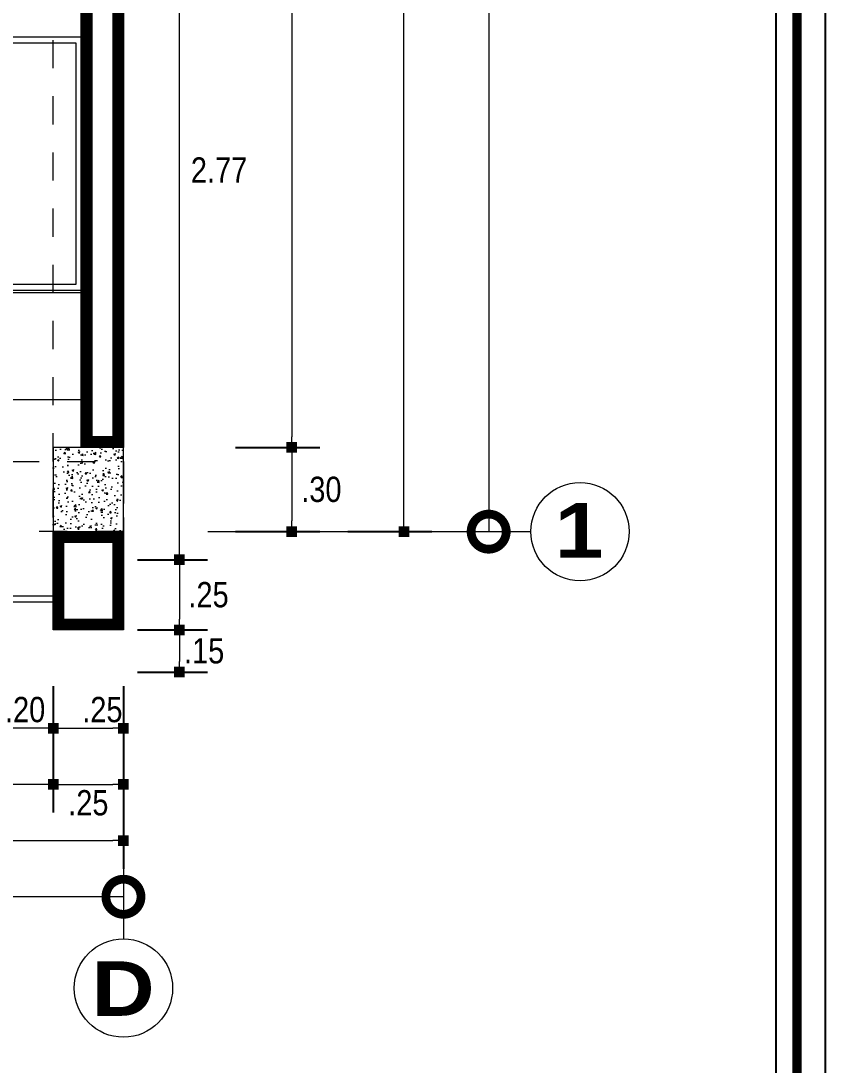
# Model space of a CAD drawing. Header units: millimetres. Extents: x 1555 to 3397, y 790 to 1592.
# Drawn here: x 1678.878 to 1681.741, y 798.934 to 802.652 of the extents above; entities that cross this region are included whole.
import ezdxf

# ---------------------------------------------------------------- set-up
doc = ezdxf.new("R2010")
doc.units = ezdxf.units.MM
doc.linetypes.add('DASHDOT', pattern=[1, 0.5, -0.25, 0, -0.25])
doc.linetypes.add('HIDDEN2', pattern=[4.7625, 3.175, -1.5875])
doc.layers.get('0').update_dxf_attribs({"lineweight": 5})
doc.layers.get('Defpoints').update_dxf_attribs({"lineweight": 5})
for name, color, linetype, lineweight in [('0-Columna', 253, 'Continuous', 13), ('0-Hach de Muro Alto', 145, 'Continuous', 5), ('0-Muro Alto', 145, 'Continuous', 5), ('02', 2, 'Continuous', 5), ('COTA', 250, 'Continuous', 9), ('COTAS', 7, 'Continuous', 9), ('MARCO DE MENBRETE', 252, 'Continuous', 25), ('muebles', 8, 'Continuous', 5), ('TEXTURAS ACHURADOS', 47, 'Continuous', 5), ('VENTANA', 150, 'Continuous', 5)]:
    doc.layers.add(name, color=color, linetype=linetype, lineweight=lineweight)
for name, color, linetype, lineweight, true_color in [('CIR EJES', 7, 'Continuous', 9, 0x8b8e7a), ('ejes', 7, 'DASHDOT', 5, 0x6c7360), ('MARCO  LOGITO LM', 7, 'Continuous', 25, 0x5b584a), ('PROYECCION DE VIGA', 7, 'HIDDEN2', 9, 0xd4bc9d)]:
    doc.layers.add(name, color=color, linetype=linetype, lineweight=lineweight, true_color=true_color)
doc.layers.add('LOGO', color=7, linetype='Continuous')
doc.styles.add('BLACK', font='', dxfattribs={"height": 0.15})
doc.styles.add('DETALLES', font='techl___.ttf')
doc.styles.add('STYLE1-50EJES', font='swissel.ttf', dxfattribs={"width": 1.2, "height": 0.085})
doc.styles.get('BLACK').set_extended_font_data('Arial Black')
doc.dimstyles.new('50$0', dxfattribs={"dimscale": 0, "dimtxt": 0.09, "dimasz": 0.038, "dimexe": 0.1, "dimexo": 0.05, "dimgap": 0.02, "dimtad": 2, "dimtih": 1, "dimtoh": 1, "dimlfac": -1, "dimzin": 4, "dimdsep": 46, "dimtxsty": 'DETALLES', "dimblk": 'BOXFILLED', "dimcen": 2.5, "dimclrd": 256, "dimclre": 256, "dimclrt": 256, "dimazin": 0, "dimtfac": 1, "dimtmove": 0, "dimatfit": 2, "dimldrblk": 'DOT', "dimfxl": 0.2, "dimfxlon": 1, "dimtolj": 1, "dimtzin": 0, "dimlwd": -1, "dimarcsym": 0})
doc.dimstyles.new('DIM-1-50ejes', dxfattribs={"dimtxt": 0.085, "dimasz": 0.25, "dimexe": 0.15, "dimexo": 0.18, "dimgap": 0.03, "dimtad": 2, "dimtih": 1, "dimtoh": 1, "dimzin": 0, "dimdsep": 46, "dimtxsty": 'STYLE1-50EJES', "dimblk1": 'DOTSMALL', "dimblk2": 'DOTSMALL', "dimsah": 1, "dimcen": 2.75, "dimclrd": 256, "dimclre": 256, "dimclrt": 256, "dimazin": 0, "dimtfac": 1, "dimtix": 1, "dimtmove": 0, "dimatfit": 3, "dimldrblk": 'DOTSMALL', "dimfxl": 1, "dimfxlon": 1, "dimtolj": 1, "dimtzin": 0, "dimlwd": -1, "dimlwe": -1, "dimarcsym": 0})

# ---------------------------------------------------------------- blocks, each defined once
blk = doc.blocks.new('A$C1AD014A1')
at = {"layer": 'muebles'}
for p, q in [((0.3422, 0.8264), (-0.5378, 0.4518)), ((0.3422, 0.8264), (-0.2786, 0.1871)), ((-0.5378, 0.4518), (-0.2786, 0.1871))]:
    blk.add_line(p, q, dxfattribs=at)
for points in [[(-0.5478, 1.1265), (-0.5478, 0.7265), (-0.9278, 0.7265), (-0.9278, 1.1265)], [(0.3622, 1.1265), (0.3622, -0.7777), (-0.5378, -0.7777), (-0.5378, 1.1265)], [(-0.5178, 0.8264), (0.3422, 0.8264), (0.3422, 1.1065), (-0.5178, 1.1065)], [(-0.5378, 0.4518), (-0.2786, 0.1871), (0.3422, 0.8264)]]:
    blk.add_lwpolyline(points, close=True, dxfattribs=at)
blk = doc.blocks.new('_BOXFILLED')
at = {"color": 0, "linetype": 'ByBlock'}
blk.add_line((-0.5, 0), (-1, 0), dxfattribs=at)
blk.add_solid([(-0.5, 0.5), (0.5, 0.5), (-0.5, -0.5), (0.5, -0.5)], dxfattribs=at)
blk = doc.blocks.new('*D45')
at = {"layer": 'COTA', "lineweight": -2, "transparency": 16777216}
for p, q in [((1670.2433, 799.9333), (1670.2433, 799.6333)), ((1679.2433, 799.9333), (1679.2433, 799.6333))]:
    blk.add_line(p, q, dxfattribs=at)
at = {"layer": 'COTA', "transparency": 16777216}
blk.add_line((1670.2813, 799.7333), (1679.2053, 799.7333), dxfattribs=at)
at = {"layer": 'Defpoints', "color": 0, "transparency": 16777216}
for p in [(1670.2433, 800.3332), (1679.2433, 800.3332), (1679.2433, 799.7333)]:
    blk.add_point(p, dxfattribs=at)
at = {"layer": 'COTA', "transparency": 16777216, "xscale": 0.038, "yscale": 0.038, "zscale": 0.038, "rotation": 180}
blk.add_blockref('_BOXFILLED', (1670.2433, 799.7333), dxfattribs=at)
at = {"layer": 'COTA', "transparency": 16777216, "xscale": 0.038, "yscale": 0.038, "zscale": 0.038}
blk.add_blockref('_BOXFILLED', (1679.2433, 799.7333), dxfattribs=at)
at = {"layer": 'COTA', "transparency": 16777216, "insert": (1674.7433, 799.6671), "char_height": 0.09, "attachment_point": 5, "style": 'DETALLES'}
blk.add_mtext('\\A1;9.00', dxfattribs=at)
blk = doc.blocks.new('_Dot')
at = {"layer": '02', "color": 0, "lineweight": -2}
blk.add_line((-0.5, 0), (-1, 0), dxfattribs=at)
at = {"layer": '02', "color": 0, "const_width": 0.5}
blk.add_lwpolyline([(-0.25, 0, 1), (0.25, 0, 1)], format="xyb", close=True, dxfattribs=at)
blk = doc.blocks.new('_DOTSMALL')
at = {"color": 0, "linetype": 'ByBlock', "const_width": 0.5}
blk.add_lwpolyline([(-0.0625, 0, 1), (0.0625, 0, 1)], format="xyb", close=True, dxfattribs=at)
blk = doc.blocks.new('*D47')
at = {"layer": 'COTAS', "transparency": 16777216}
for p, q in [((1675.4183, 799.7533), (1675.4183, 799.3833)), ((1679.2433, 799.7533), (1679.2433, 799.3833)), ((1679.2433, 799.5333), (1675.4183, 799.5333))]:
    blk.add_line(p, q, dxfattribs=at)
at = {"layer": 'Defpoints', "color": 0, "transparency": 16777216}
for p in [(1675.4183, 799.9333), (1679.2433, 799.9333), (1675.4183, 799.5333)]:
    blk.add_point(p, dxfattribs=at)
at = {"layer": 'COTAS', "transparency": 16777216, "xscale": 0.25, "yscale": 0.25, "zscale": 0.25, "rotation": 180}
blk.add_blockref('_DOTSMALL', (1675.4183, 799.5333), dxfattribs=at)
at = {"layer": 'COTAS', "transparency": 16777216, "xscale": 0.25, "yscale": 0.25, "zscale": 0.25}
blk.add_blockref('_DOTSMALL', (1679.2433, 799.5333), dxfattribs=at)
at = {"layer": 'COTAS', "transparency": 16777216, "insert": (1677.3308, 799.4596), "char_height": 0.085, "attachment_point": 5, "style": 'STYLE1-50EJES'}
blk.add_mtext('\\A1;3.825', dxfattribs=at)
blk = doc.blocks.new('*D55')
at = {"layer": 'COTA', "lineweight": -2, "transparency": 16777216}
for p, q in [((1678.9933, 800.2832), (1678.9933, 800.0333)), ((1679.2433, 800.2832), (1679.2433, 800.0333))]:
    blk.add_line(p, q, dxfattribs=at)
at = {"layer": 'COTA', "transparency": 16777216}
blk.add_line((1679.0313, 800.1333), (1679.2053, 800.1333), dxfattribs=at)
at = {"layer": 'Defpoints', "color": 0, "transparency": 16777216}
for p in [(1678.9933, 800.3332), (1679.2433, 800.3332), (1679.2433, 800.1333)]:
    blk.add_point(p, dxfattribs=at)
at = {"layer": 'COTA', "transparency": 16777216, "xscale": 0.038, "yscale": 0.038, "zscale": 0.038, "rotation": 180}
blk.add_blockref('_BOXFILLED', (1678.9933, 800.1333), dxfattribs=at)
at = {"layer": 'COTA', "transparency": 16777216, "xscale": 0.038, "yscale": 0.038, "zscale": 0.038}
blk.add_blockref('_BOXFILLED', (1679.2433, 800.1333), dxfattribs=at)
at = {"layer": 'COTA', "transparency": 16777216, "insert": (1679.1683, 800.1992), "char_height": 0.09, "attachment_point": 5, "style": 'DETALLES'}
blk.add_mtext('\\A1;.25', dxfattribs=at)
blk = doc.blocks.new('*D57')
at = {"layer": 'COTA', "lineweight": -2, "transparency": 16777216}
for p, q in [((1678.7933, 800.2832), (1678.7933, 800.0333)), ((1678.9933, 800.2832), (1678.9933, 800.0333))]:
    blk.add_line(p, q, dxfattribs=at)
at = {"layer": 'COTA', "transparency": 16777216}
blk.add_line((1678.9553, 800.1333), (1678.8313, 800.1333), dxfattribs=at)
at = {"layer": 'Defpoints', "color": 0, "transparency": 16777216}
for p in [(1678.7933, 800.3332), (1678.9933, 800.3332), (1678.7933, 800.1333)]:
    blk.add_point(p, dxfattribs=at)
at = {"layer": 'COTA', "transparency": 16777216, "xscale": 0.038, "yscale": 0.038, "zscale": 0.038, "rotation": 180}
blk.add_blockref('_BOXFILLED', (1678.7933, 800.1333), dxfattribs=at)
at = {"layer": 'COTA', "transparency": 16777216, "xscale": 0.038, "yscale": 0.038, "zscale": 0.038}
blk.add_blockref('_BOXFILLED', (1678.9933, 800.1333), dxfattribs=at)
at = {"layer": 'COTA', "transparency": 16777216, "insert": (1678.8933, 800.1992), "char_height": 0.09, "attachment_point": 5, "style": 'DETALLES'}
blk.add_mtext('\\A1;.20', dxfattribs=at)
blk = doc.blocks.new('*D74')
at = {"layer": 'COTAS', "transparency": 16777216}
for p, q in [((1680.1223, 804.8332), (1680.6933, 804.8332)), ((1680.5433, 804.8332), (1680.5433, 800.8332)), ((1679.5433, 800.8332), (1680.6933, 800.8332))]:
    blk.add_line(p, q, dxfattribs=at)
at = {"layer": 'Defpoints', "color": 0, "transparency": 16777216}
for p in [(1679.9423, 804.8332), (1679.2433, 800.8332), (1680.5433, 800.8332)]:
    blk.add_point(p, dxfattribs=at)
at = {"layer": 'COTAS', "transparency": 16777216, "xscale": 0.25, "yscale": 0.25, "zscale": 0.25}
for p, rotation in [((1680.5433, 804.8332), 90), ((1680.5433, 800.8332), 270)]:
    blk.add_blockref('_DOTSMALL', p, dxfattribs=dict(at, rotation=rotation))
at = {"layer": 'COTAS', "transparency": 16777216, "insert": (1680.7729, 802.8332), "char_height": 0.085, "attachment_point": 5, "style": 'STYLE1-50EJES'}
blk.add_mtext('\\A1;4.000', dxfattribs=at)
blk = doc.blocks.new('*D75')
at = {"layer": 'COTA', "lineweight": -2, "transparency": 16777216}
for p, q in [((1679.6423, 804.6832), (1679.9423, 804.6832)), ((1679.6423, 801.1332), (1679.9423, 801.1332))]:
    blk.add_line(p, q, dxfattribs=at)
at = {"layer": 'COTA', "transparency": 16777216}
blk.add_line((1679.8423, 804.6452), (1679.8423, 801.1712), dxfattribs=at)
at = {"layer": 'Defpoints', "color": 0, "transparency": 16777216}
for p in [(1679.2433, 804.6832), (1679.2433, 801.1332), (1679.8423, 801.1332)]:
    blk.add_point(p, dxfattribs=at)
at = {"layer": 'COTA', "transparency": 16777216, "xscale": 0.038, "yscale": 0.038, "zscale": 0.038}
for p, rotation in [((1679.8423, 804.6832), 90), ((1679.8423, 801.1332), 270)]:
    blk.add_blockref('_BOXFILLED', p, dxfattribs=dict(at, rotation=rotation))
at = {"layer": 'COTA', "transparency": 16777216, "insert": (1679.9878, 802.9082), "char_height": 0.09, "attachment_point": 5, "style": 'DETALLES'}
blk.add_mtext('\\A1;3.55', dxfattribs=at)
blk = doc.blocks.new('*D76')
at = {"layer": 'COTA', "lineweight": -2, "transparency": 16777216}
for p, q in [((1679.6423, 801.1332), (1679.9423, 801.1332)), ((1679.6423, 800.8332), (1679.9423, 800.8332))]:
    blk.add_line(p, q, dxfattribs=at)
at = {"layer": 'COTA', "transparency": 16777216}
blk.add_line((1679.8423, 801.0952), (1679.8423, 800.8712), dxfattribs=at)
at = {"layer": 'Defpoints', "color": 0, "transparency": 16777216}
for p in [(1679.2433, 801.1332), (1679.2433, 800.8332), (1679.8423, 800.8332)]:
    blk.add_point(p, dxfattribs=at)
at = {"layer": 'COTA', "transparency": 16777216, "xscale": 0.038, "yscale": 0.038, "zscale": 0.038}
for p, rotation in [((1679.8423, 801.1332), 90), ((1679.8423, 800.8332), 270)]:
    blk.add_blockref('_BOXFILLED', p, dxfattribs=dict(at, rotation=rotation))
at = {"layer": 'COTA', "transparency": 16777216, "insert": (1679.9478, 800.9832), "char_height": 0.09, "attachment_point": 5, "style": 'DETALLES'}
blk.add_mtext('\\A1;.30', dxfattribs=at)
blk = doc.blocks.new('*D77')
at = {"layer": 'COTA', "lineweight": -2, "transparency": 16777216}
for p, q in [((1680.0414, 809.8332), (1680.3414, 809.8332)), ((1680.0414, 800.8332), (1680.3414, 800.8332))]:
    blk.add_line(p, q, dxfattribs=at)
at = {"layer": 'COTA', "transparency": 16777216}
blk.add_line((1680.2414, 800.8712), (1680.2414, 809.7952), dxfattribs=at)
at = {"layer": 'Defpoints', "color": 0, "transparency": 16777216}
for p in [(1679.2433, 809.8332), (1680.2414, 809.8332), (1679.2433, 800.8332)]:
    blk.add_point(p, dxfattribs=at)
at = {"layer": 'COTA', "transparency": 16777216, "xscale": 0.038, "yscale": 0.038, "zscale": 0.038}
for p, rotation in [((1680.2414, 809.8332), 90), ((1680.2414, 800.8332), 270)]:
    blk.add_blockref('_BOXFILLED', p, dxfattribs=dict(at, rotation=rotation))
at = {"layer": 'COTA', "transparency": 16777216, "insert": (1680.3879, 805.3332), "char_height": 0.09, "attachment_point": 5, "style": 'DETALLES'}
blk.add_mtext('\\A1;9.00', dxfattribs=at)
blk = doc.blocks.new('*D96')
at = {"layer": 'COTA', "lineweight": -2, "transparency": 16777216}
for p, q in [((1679.2933, 803.5082), (1679.5423, 803.5082)), ((1679.2933, 800.7332), (1679.5423, 800.7332))]:
    blk.add_line(p, q, dxfattribs=at)
at = {"layer": 'COTA', "transparency": 16777216}
blk.add_line((1679.4423, 800.7712), (1679.4423, 803.4702), dxfattribs=at)
at = {"layer": 'Defpoints', "color": 0, "transparency": 16777216}
for p in [(1679.2433, 803.5082), (1679.4423, 803.5082), (1679.2433, 800.7332)]:
    blk.add_point(p, dxfattribs=at)
at = {"layer": 'COTA', "transparency": 16777216, "xscale": 0.038, "yscale": 0.038, "zscale": 0.038}
for p, rotation in [((1679.4423, 803.5082), 90), ((1679.4423, 800.7332), 270)]:
    blk.add_blockref('_BOXFILLED', p, dxfattribs=dict(at, rotation=rotation))
at = {"layer": 'COTA', "transparency": 16777216, "insert": (1679.5836, 802.1207), "char_height": 0.09, "attachment_point": 5, "style": 'DETALLES'}
blk.add_mtext('\\A1;2.77', dxfattribs=at)
blk = doc.blocks.new('*D103')
at = {"layer": 'COTA', "lineweight": -2, "transparency": 16777216}
for p, q in [((1675.5433, 800.1333), (1675.5433, 799.8333)), ((1678.9933, 800.1333), (1678.9933, 799.8333))]:
    blk.add_line(p, q, dxfattribs=at)
at = {"layer": 'COTA', "transparency": 16777216}
blk.add_line((1678.9553, 799.9333), (1675.5813, 799.9333), dxfattribs=at)
at = {"layer": 'Defpoints', "color": 0, "transparency": 16777216}
for p in [(1675.5433, 800.3332), (1678.9933, 800.3332), (1675.5433, 799.9333)]:
    blk.add_point(p, dxfattribs=at)
at = {"layer": 'COTA', "transparency": 16777216, "xscale": 0.038, "yscale": 0.038, "zscale": 0.038, "rotation": 180}
blk.add_blockref('_BOXFILLED', (1675.5433, 799.9333), dxfattribs=at)
at = {"layer": 'COTA', "transparency": 16777216, "xscale": 0.038, "yscale": 0.038, "zscale": 0.038}
blk.add_blockref('_BOXFILLED', (1678.9933, 799.9333), dxfattribs=at)
at = {"layer": 'COTA', "transparency": 16777216, "insert": (1677.2683, 799.8663), "char_height": 0.09, "attachment_point": 5, "style": 'DETALLES'}
blk.add_mtext('\\A1;3.45', dxfattribs=at)
blk = doc.blocks.new('*D107')
at = {"layer": 'COTA', "lineweight": -2, "transparency": 16777216}
for p, q in [((1678.9933, 800.1333), (1678.9933, 799.8333)), ((1679.2433, 800.1333), (1679.2433, 799.8333))]:
    blk.add_line(p, q, dxfattribs=at)
at = {"layer": 'COTA', "transparency": 16777216}
blk.add_line((1679.0313, 799.9333), (1679.2053, 799.9333), dxfattribs=at)
at = {"layer": 'Defpoints', "color": 0, "transparency": 16777216}
for p in [(1678.9933, 800.3332), (1679.2433, 800.3332), (1679.2433, 799.9333)]:
    blk.add_point(p, dxfattribs=at)
at = {"layer": 'COTA', "transparency": 16777216, "xscale": 0.038, "yscale": 0.038, "zscale": 0.038, "rotation": 180}
blk.add_blockref('_BOXFILLED', (1678.9933, 799.9333), dxfattribs=at)
at = {"layer": 'COTA', "transparency": 16777216, "xscale": 0.038, "yscale": 0.038, "zscale": 0.038}
blk.add_blockref('_BOXFILLED', (1679.2433, 799.9333), dxfattribs=at)
at = {"layer": 'COTA', "transparency": 16777216, "insert": (1679.1183, 799.8673), "char_height": 0.09, "attachment_point": 5, "style": 'DETALLES'}
blk.add_mtext('\\A1;.25', dxfattribs=at)
blk = doc.blocks.new('*D308')
at = {"layer": 'COTA', "lineweight": -2, "transparency": 16777216}
for p, q in [((1679.2933, 800.7332), (1679.5423, 800.7332)), ((1679.2933, 800.4832), (1679.5423, 800.4832))]:
    blk.add_line(p, q, dxfattribs=at)
at = {"layer": 'COTA', "transparency": 16777216}
blk.add_line((1679.4423, 800.6952), (1679.4423, 800.5212), dxfattribs=at)
at = {"layer": 'Defpoints', "color": 0, "transparency": 16777216}
for p in [(1679.2433, 800.7332), (1679.2433, 800.4832), (1679.4423, 800.4832)]:
    blk.add_point(p, dxfattribs=at)
at = {"layer": 'COTA', "transparency": 16777216, "xscale": 0.038, "yscale": 0.038, "zscale": 0.038}
for p, rotation in [((1679.4423, 800.7332), 90), ((1679.4423, 800.4832), 270)]:
    blk.add_blockref('_BOXFILLED', p, dxfattribs=dict(at, rotation=rotation))
at = {"layer": 'COTA', "transparency": 16777216, "insert": (1679.5462, 800.6082), "char_height": 0.09, "attachment_point": 5, "style": 'DETALLES'}
blk.add_mtext('\\A1;.25', dxfattribs=at)
blk = doc.blocks.new('*D309')
at = {"layer": 'COTA', "lineweight": -2, "transparency": 16777216}
for p, q in [((1679.2933, 800.4832), (1679.5423, 800.4832)), ((1679.2933, 800.3332), (1679.5423, 800.3332))]:
    blk.add_line(p, q, dxfattribs=at)
at = {"layer": 'COTA', "transparency": 16777216}
blk.add_line((1679.4423, 800.4452), (1679.4423, 800.3712), dxfattribs=at)
at = {"layer": 'Defpoints', "color": 0, "transparency": 16777216}
for p in [(1679.2433, 800.4832), (1679.2433, 800.3332), (1679.4423, 800.3332)]:
    blk.add_point(p, dxfattribs=at)
at = {"layer": 'COTA', "transparency": 16777216, "xscale": 0.038, "yscale": 0.038, "zscale": 0.038}
for p, rotation in [((1679.4423, 800.4832), 90), ((1679.4423, 800.3332), 270)]:
    blk.add_blockref('_BOXFILLED', p, dxfattribs=dict(at, rotation=rotation))
at = {"layer": 'COTA', "transparency": 16777216, "insert": (1679.5305, 800.4082), "char_height": 0.09, "attachment_point": 5, "style": 'DETALLES'}
blk.add_mtext('\\A1;.15', dxfattribs=at)

msp = doc.modelspace()

# ---------------------------------------------------------------- hatches: boundary and pattern name
at = {"layer": 'TEXTURAS ACHURADOS'}
h = msp.add_hatch(dxfattribs=at)
h.set_pattern_fill('CONCRET3', color=256, scale=0.00882, angle=360, pattern_type=2)
h.set_pattern_definition([(50, (1724.808065, 769.234366), (0.06326235, -0.00553474), [0.006615, -0.072765]), (355, (1724.808065, 769.234366), (-0.01223787, 0.066343346), [0.005292, -0.058212]), (100.4514, (1724.813336, 769.233904), (0.05102453, 0.06080857), [0.005621885, -0.061840734]), (46.1842, (1724.808065, 769.252006), (0.09413066, -0.01459878), [0.0099225, -0.1091475]), (96.6356, (1724.81591, 769.25079), (0.08243725, 0.0859172), [0.00843283, -0.09276109]), (351.1842, (1724.80806, 769.25201), (0.08243718, 0.08591726), [0.007938, -0.087318]), (21, (1724.816885, 769.247596), (0.0526472, -0.035510986), [0.006615, -0.072765]), (326, (1724.816885, 769.247596), (0.02146041, 0.063958234), [0.005292, -0.058212]), (71.4514, (1724.82127, 769.244636), (0.074107636, 0.02844719), [0.005621885, -0.061840734]), (37.5, (1724.808065, 769.234366), (0.001072499, 0.029361238), [0, -0.0575064, 0, -0.059094, 0, -0.0584325]), (7.5, (1724.808065, 769.234366), (0.023202733, 0.034787113), [0, -0.0336924, 0, -0.0561834, 0, -0.0222705]), (327.5, (1724.788396, 769.234366), (0.047083139, -0.00198934), [0, -0.02205, 0, -0.068796, 0, -0.091287]), (317.5, (1724.779576, 769.234366), (0.05143702, 0.00882926), [0, -0.028665, 0, -0.0456876, 0, -0.064827])])
h.paths.add_polyline_path([(1678.99335, 801.13322), (1679.24335, 801.13322), (1679.24335, 800.83322), (1678.99335, 800.83322)])

# ---------------------------------------------------------------- linework, layer by layer
at = {"layer": '0-Columna'}
msp.add_lwpolyline([(1679.24335, 801.13322), (1678.99335, 801.13322), (1678.99335, 800.83322), (1679.24335, 800.83322)], close=True, dxfattribs=at)
at = {"layer": '0-Hach de Muro Alto', "const_width": 0.04}
for points in [[(1679.11335, 804.66322), (1679.22335, 804.66322), (1679.22335, 801.15322), (1679.11335, 801.15322)], [(1679.01335, 800.81322), (1679.22335, 800.81322), (1679.22335, 800.50322), (1679.01335, 800.50322)]]:
    msp.add_lwpolyline(points, close=True, dxfattribs=at)
at = {"layer": '0-Muro Alto'}
for points in [[(1679.09335, 804.68322), (1679.24335, 804.68322), (1679.24335, 801.13322), (1679.09335, 801.13322)], [(1678.99335, 800.83322), (1679.24335, 800.83322), (1679.24335, 800.48322), (1678.99335, 800.48322)]]:
    msp.add_lwpolyline(points, close=True, dxfattribs=at)
at = {"layer": 'CIR EJES'}
msp.add_circle((1680.86835, 800.83322), 0.175, dxfattribs=at)
at = {"layer": 'ejes', "color": 8, "linetype": 'Continuous', "lineweight": 0}
msp.add_circle((1679.24335, 799.20825), 0.175, dxfattribs=at)
at = {"layer": 'LOGO'}
msp.add_lwpolyline([(1681.74076, 792.76699), (1640.28602, 792.76699), (1640.28602, 821.90666), (1681.74076, 821.90666)], close=True, dxfattribs=at)
at = {"layer": 'MARCO  LOGITO LM', "ltscale": 0.8, "const_width": 0.03358}
msp.add_lwpolyline([(1640.38602, 821.80666), (1681.64076, 821.80666), (1681.64076, 792.86699), (1640.38602, 792.86699)], close=True, dxfattribs=at)
at = {"layer": 'MARCO DE MENBRETE'}
msp.add_lwpolyline([(1640.46102, 821.73166), (1681.56576, 821.73166), (1681.56576, 792.94199), (1640.46102, 792.94199)], close=True, dxfattribs=at)
at = {"layer": 'PROYECCION DE VIGA', "linetype": 'HIDDEN2', "ltscale": 0.03}
for points in [[(1678.99335, 809.83322), (1679.24335, 809.83322), (1679.24335, 800.48322), (1678.99335, 800.48322)], [(1670.24335, 801.08322), (1679.24335, 801.08322), (1679.24335, 800.83322), (1670.24335, 800.83322)]]:
    msp.add_lwpolyline(points, close=True, dxfattribs=at)
at = {"layer": 'VENTANA'}
msp.add_lwpolyline([(1678.99335, 800.60322), (1678.79335, 800.60322), (1678.79335, 800.58322), (1678.99335, 800.58322)], close=True, dxfattribs=at)

# ---------------------------------------------------------------- block references
at = {"layer": 'muebles', "color": 5, "lineweight": 5, "xscale": -1, "rotation": 270}
msp.add_blockref('A$C1AD014A1', (1677.96687, 802.23123), dxfattribs=at)

# ---------------------------------------------------------------- texts
at = {"layer": 'ejes', "linetype": 'Continuous', "lineweight": 0, "style": 'BLACK'}
for s, p in [('1', (1680.7787, 800.74042)), ('D', (1679.12989, 799.10936))]:
    msp.add_text(s, height=0.19424, dxfattribs=at).set_placement(p)

# ---------------------------------------------------------------- dimensions: what is measured, and where the dimension line sits
at = {"layer": 'COTA'}
for base, p1, p2, angle, picture, middle in [((1680.24137, 809.83322), (1679.24335, 800.83322), (1679.24335, 809.83322), 90, '*D77', (1680.38789, 805.33322)), ((1679.84232, 801.13322), (1679.24335, 804.68322), (1679.24335, 801.13322), 90, '*D75', (1679.98784, 802.90822)), ((1679.44231538, 803.50821945), (1679.24334692, 800.73321946), (1679.24334692, 803.50821945), 90, '*D96', (1679.58363117, 802.12071946)), ((1679.84232, 800.83322), (1679.24335, 801.13322), (1679.24335, 800.83322), 90, '*D76', (1679.94784, 800.98322)), ((1679.44232, 800.48322), (1679.24335, 800.73322), (1679.24335, 800.48322), 90, '*D308', (1679.5462, 800.60822)), ((1679.44232, 800.33322), (1679.24335, 800.48322), (1679.24335, 800.33322), 90, '*D309', (1679.53054, 800.40822)), ((1675.54335, 799.93325), (1678.99335, 800.33322), (1675.54335, 800.33322), 180, '*D103', (1677.26835, 799.86628)), ((1679.24335, 799.93325), (1678.99335, 800.33322), (1679.24335, 800.33322), 180, '*D107', (1679.11835, 799.86727))]:
    dim = msp.add_linear_dim(base=base, p1=p1, p2=p2, angle=angle, dimstyle='50$0', override={"dimscale": 1, "dimtmove": 1}, dxfattribs=at)
    dim.commit()
    dim.dimension.update_dxf_attribs({"geometry": picture, "text_midpoint": middle})
dim = msp.add_linear_dim(base=(1679.24335, 799.73325), p1=(1670.24335, 800.33322), p2=(1679.24335, 800.33322), dimstyle='50$0', override={"dimscale": 1}, dxfattribs=at)
dim.commit()
dim.dimension.update_dxf_attribs({"geometry": '*D45', "text_midpoint": (1674.74335, 799.66707)})
for base, p2, picture, middle in [((1678.79335, 800.13325), (1678.79335, 800.33322), '*D57', (1678.89335, 800.13325)), ((1679.24335, 800.13325), (1679.24335, 800.33322), '*D55', (1679.16835, 800.13325))]:
    dim = msp.add_linear_dim(base=base, p1=(1678.99335, 800.33322), p2=p2, dimstyle='50$0', override={"dimscale": 1, "dimtmove": 1}, dxfattribs=at)
    dim.commit()
    dim.dimension.update_dxf_attribs({"geometry": picture, "text_midpoint": middle, "dimtype": 160})
at = {"layer": 'COTAS'}
dim = msp.add_linear_dim(base=(1680.54335, 800.83322), p1=(1679.94232, 804.83322), p2=(1679.24335, 800.83322), angle=90, dimstyle='DIM-1-50ejes', override={"dimdec": 3, "dimtmove": 1}, dxfattribs=at)
dim.commit()
dim.dimension.update_dxf_attribs({"geometry": '*D74', "text_midpoint": (1680.77286, 802.83322)})
dim = msp.add_linear_dim(base=(1675.41835, 799.53325), p1=(1679.24335, 799.93325), p2=(1675.41835, 799.93325), dimstyle='DIM-1-50ejes', override={"dimdec": 3, "dimtmove": 1}, dxfattribs=at)
dim.commit()
dim.dimension.update_dxf_attribs({"geometry": '*D47', "text_midpoint": (1677.33085, 799.45958)})

doc.saveas('drawing.dxf')
